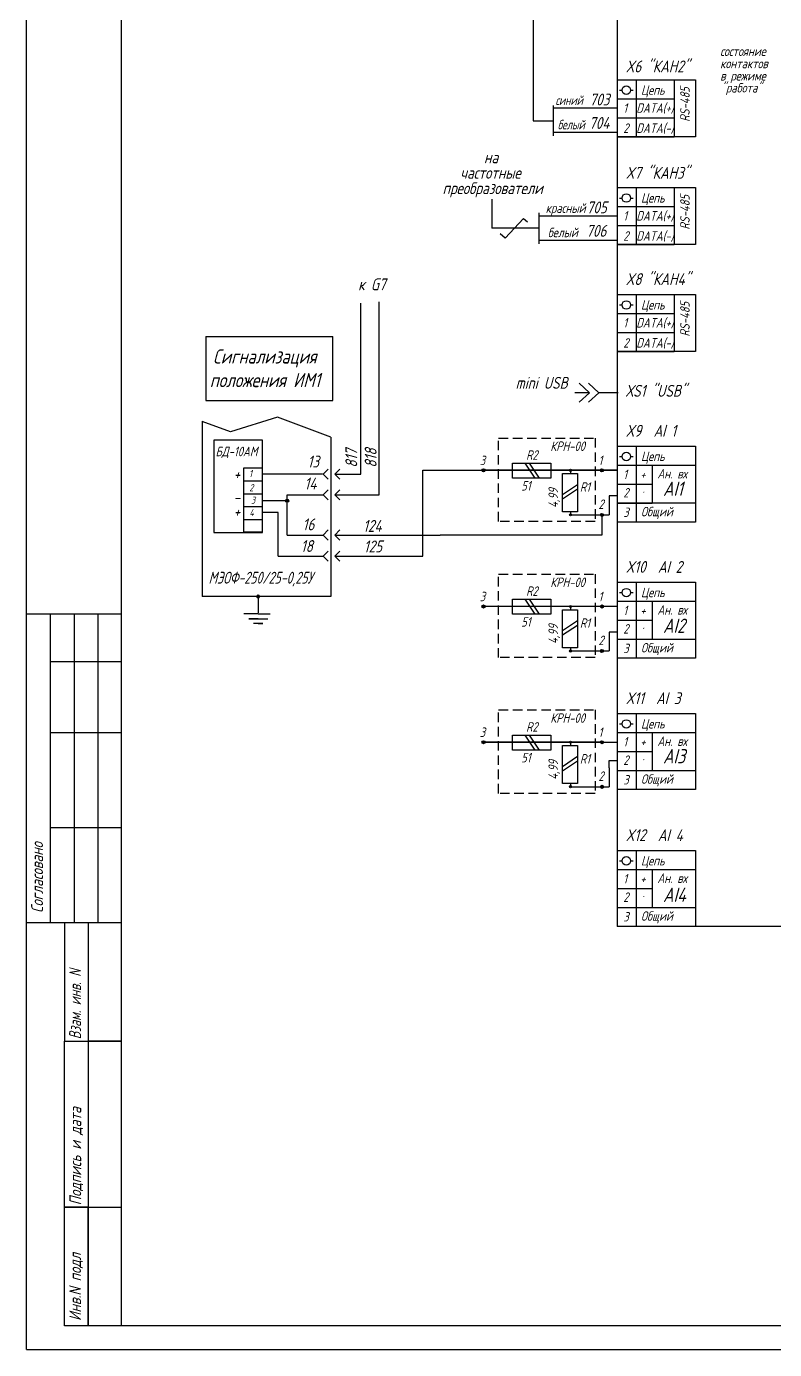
# Model space of a CAD drawing. Header units: millimetres. Extents: x 1348 to 2754, y -33 to 739.
# Drawn here: x 1348.1 to 1505.6, y -33.1 to 245.7 of the extents above; entities that cross this region are included whole.
import ezdxf

# ---------------------------------------------------------------- set-up
doc = ezdxf.new("R2010")
doc.units = ezdxf.units.MM
doc.linetypes.add('HIDDEN', pattern=[0.375, 0.25, -0.125])
doc.layers.add('MAIN', color=7, linetype='Continuous', lineweight=50)
doc.layers.add('АСУТП', color=7, linetype='Continuous')
doc.styles.add('ROMANC', font='GOST_A.TTF', dxfattribs={"height": 2.5})
doc.styles.get("Standard").update_dxf_attribs({"font": 'GOST_A.TTF', "oblique": 15})
doc.styles.add('АСУТП', font='GOST_A.TTF', dxfattribs={"oblique": 15})

msp = doc.modelspace()

# ---------------------------------------------------------------- hatches: boundary and pattern name
h = msp.add_hatch(color=256)
edge = h.paths.add_edge_path()
edge.add_arc((1444.33, 152.16), 0.327, 0, 360)
h = msp.add_hatch(color=256)
edge = h.paths.add_edge_path()
edge.add_arc((1469.26, 152.16), 0.327, 0, 360)
h = msp.add_hatch(color=256)
edge = h.paths.add_edge_path()
edge.add_arc((1402.99, 145.75), 0.327, 0, 360)
h = msp.add_hatch(color=256)
edge = h.paths.add_edge_path()
edge.add_arc((1469.26, 142.77), 0.327, 0, 360)
h = msp.add_hatch(color=256)
edge = h.paths.add_edge_path()
edge.add_arc((1469.26, 142.77), 0.327, 0, 360)
h = msp.add_hatch(color=256)
edge = h.paths.add_edge_path()
edge.add_arc((1444.33, 123.47), 0.327, 0, 360)
h = msp.add_hatch(color=256)
edge = h.paths.add_edge_path()
edge.add_arc((1469.26, 123.47), 0.327, 0, 360)
h = msp.add_hatch(color=256)
edge = h.paths.add_edge_path()
edge.add_arc((1469.26, 114.08), 0.327, 0, 360)
h = msp.add_hatch(color=256)
edge = h.paths.add_edge_path()
edge.add_arc((1444.33, 94.87), 0.327, 0, 360)
h = msp.add_hatch(color=256)
edge = h.paths.add_edge_path()
edge.add_arc((1469.26, 94.87), 0.327, 0, 360)
h = msp.add_hatch(color=256)
edge = h.paths.add_edge_path()
edge.add_arc((1469.26, 85.48), 0.327, 0, 360)

# ---------------------------------------------------------------- linework, layer by layer
at = {"color": 7, "linetype": 'Continuous'}
for p, q in [((1348.09, -33.09), (1348.09, 387.5)), ((1410.53, 151.38), (1411.6, 152.44)), ((1411.6, 150.32), (1410.53, 151.38)), ((1413.03, 151.38), (1414.1, 152.44)), ((1414.1, 150.32), (1413.03, 151.38)), ((1410.53, 147), (1411.6, 148.06)), ((1413.03, 147), (1414.1, 148.06)), ((1402.99, 147), (1410.53, 147)), ((1402.99, 138.53), (1402.99, 147)), ((1411.6, 145.94), (1410.53, 147)), ((1414.1, 145.94), (1413.03, 147)), ((1413.03, 147), (1422.39, 147)), ((1410.53, 138.53), (1411.6, 139.59)), ((1413.03, 138.53), (1414.1, 139.59)), ((1402.99, 138.53), (1410.53, 138.53)), ((1411.6, 137.47), (1410.53, 138.53)), ((1414.1, 137.47), (1413.03, 138.53)), ((1401.12, 134.09), (1410.53, 134.09)), ((1410.53, 134.09), (1411.6, 135.15)), ((1411.6, 133.03), (1410.53, 134.09)), ((1413.03, 134.09), (1414.1, 135.15)), ((1414.1, 133.03), (1413.03, 134.09)), ((1396.88, 125.65), (1396.88, 122.15)), ((1396.88, 121.9), (1393.88, 121.9)), ((1394.88, 120.9), (1398.88, 120.9)), ((1396.88, 120.9), (1394.88, 120.9)), ((1397.88, 119.9), (1395.88, 119.9)), ((1396.88, 121.9), (1399.38, 121.9)), ((1396.88, 119.9), (1397.88, 119.9))]:
    msp.add_line(p, q, dxfattribs=at)
at = {"color": 7}
for p, q in [((1348.09, -33.09), (1348.09, 387.5)), ((1452.72, 205.23), (1448.88, 201.09)), ((1452.72, 205.23), (1453.61, 204.49)), ((1448.88, 201.09), (1447.85, 201.98)), ((1466.61, 168.51), (1463.54, 168.51)), ((1472.65, 168.5), (1468.55, 168.5))]:
    msp.add_line(p, q, dxfattribs=at)
at = {"color": 7, "linetype": 'Continuous', "lineweight": 30}
for p, q in [((1368.09, -28.09), (1368.09, 382.5)), ((1385.05, 162.54), (1385.05, 125.56)), ((1387.55, 158.5), (1387.55, 139.09)), ((1397.8, 158.5), (1387.55, 158.5)), ((1397.8, 139.09), (1397.8, 158.5)), ((1387.55, 139.09), (1397.8, 139.09)), ((1937.71, -28.09), (1368.09, -28.09))]:
    msp.add_line(p, q, dxfattribs=at)
at = {"color": 7, "lineweight": 30}
for p, q in [((1472.49, 322.48), (1472.49, 56.06)), ((1472.97, 232.26), (1473.5, 232.26)), ((1475.3, 232.26), (1475.82, 232.26)), ((1472.97, 209.54), (1473.5, 209.54)), ((1475.3, 209.54), (1475.82, 209.54)), ((1472.97, 187), (1473.5, 187)), ((1475.3, 187), (1475.82, 187)), ((1472.97, 155.08), (1473.5, 155.08)), ((1475.3, 155.08), (1475.82, 155.08)), ((1472.97, 126.39), (1473.5, 126.39)), ((1475.3, 126.39), (1475.82, 126.39)), ((1472.97, 98.72), (1473.5, 98.72)), ((1475.3, 98.72), (1475.82, 98.72)), ((1472.97, 69.87), (1473.5, 69.87)), ((1475.3, 69.87), (1475.82, 69.87)), ((1522.79, 56.06), (1472.49, 56.06))]:
    msp.add_line(p, q, dxfattribs=at)
at = {"lineweight": 30}
for p, q in [((1454.79, 264.69), (1454.79, 225.81)), ((1454.79, 225.81), (1459.02, 225.81)), ((1412.16, 159.17), (1412.16, 125.56)), ((1450.46, 153.68), (1458.48, 153.68)), ((1450.46, 150.51), (1450.46, 153.68)), ((1455.19, 150.51), (1453.09, 153.68)), ((1456.12, 150.51), (1454.01, 153.68)), ((1458.48, 153.68), (1458.48, 150.51)), ((1460.98, 143.45), (1460.98, 151.47)), ((1460.98, 151.47), (1464.15, 151.47)), ((1464.15, 151.47), (1464.15, 143.45)), ((1458.48, 150.51), (1450.46, 150.51)), ((1464.15, 149.12), (1460.98, 147.01)), ((1464.15, 148.19), (1460.98, 146.08)), ((1464.15, 143.45), (1460.98, 143.45)), ((1412.16, 125.56), (1385.05, 125.56)), ((1450.46, 124.99), (1458.48, 124.99)), ((1450.46, 121.82), (1450.46, 124.99)), ((1455.19, 121.82), (1453.09, 124.99)), ((1456.12, 121.82), (1454.01, 124.99)), ((1458.48, 124.99), (1458.48, 121.82)), ((1460.98, 114.77), (1460.98, 122.79)), ((1460.98, 122.79), (1464.15, 122.79)), ((1464.15, 122.79), (1464.15, 114.77)), ((1458.48, 121.82), (1450.46, 121.82)), ((1464.15, 120.43), (1460.98, 118.32)), ((1464.15, 119.5), (1460.98, 117.4)), ((1464.15, 114.77), (1460.98, 114.77)), ((1450.46, 96.39), (1458.48, 96.39)), ((1450.46, 93.22), (1450.46, 96.39)), ((1455.19, 93.22), (1453.09, 96.39)), ((1456.12, 93.22), (1454.01, 96.39)), ((1458.48, 96.39), (1458.48, 93.22)), ((1458.48, 93.22), (1450.46, 93.22)), ((1460.98, 86.17), (1460.98, 94.19)), ((1460.98, 94.19), (1464.15, 94.19)), ((1464.15, 94.19), (1464.15, 86.17)), ((1464.15, 91.83), (1460.98, 89.72)), ((1464.15, 90.9), (1460.98, 88.8)), ((1464.15, 86.17), (1460.98, 86.17))]:
    msp.add_line(p, q, dxfattribs=at)
at = {"color": 7, "lineweight": 30, "ltscale": 0.5}
for p, q in [((1472.49, 234.45), (1488.96, 234.45)), ((1476.49, 234.45), (1476.49, 222.45)), ((1484.49, 234.45), (1484.49, 222.45)), ((1488.96, 234.45), (1488.96, 222.45)), ((1459.02, 229.06), (1459.02, 222.61)), ((1472.49, 230.45), (1484.49, 230.45)), ((1488.96, 222.45), (1472.49, 222.45)), ((1472.49, 211.73), (1488.96, 211.73)), ((1476.49, 211.73), (1476.49, 199.73)), ((1484.49, 211.73), (1484.49, 199.73)), ((1488.96, 211.73), (1488.96, 199.73)), ((1455.98, 206.44), (1455.98, 199.99)), ((1472.49, 207.73), (1484.49, 207.73)), ((1455.98, 203.19), (1446.11, 203.19)), ((1488.96, 199.73), (1472.49, 199.73)), ((1472.49, 189.2), (1488.96, 189.2)), ((1476.49, 189.2), (1476.49, 177.2)), ((1484.49, 189.2), (1484.49, 177.2)), ((1488.96, 189.2), (1488.96, 177.2)), ((1472.49, 185.2), (1484.49, 185.2)), ((1488.96, 177.2), (1472.49, 177.2)), ((1472.49, 157.27), (1488.96, 157.27)), ((1476.49, 157.27), (1476.49, 141.27)), ((1488.96, 157.27), (1488.96, 141.27)), ((1472.49, 153.27), (1488.96, 153.27)), ((1479.84, 153.27), (1479.84, 145.28)), ((1472.49, 145.28), (1488.96, 145.28)), ((1488.96, 141.27), (1472.49, 141.27)), ((1472.49, 128.58), (1488.96, 128.58)), ((1476.49, 128.58), (1476.49, 112.58)), ((1488.96, 128.58), (1488.96, 112.58)), ((1472.49, 124.58), (1488.96, 124.58)), ((1479.84, 124.58), (1479.84, 116.59)), ((1472.49, 116.59), (1488.96, 116.59)), ((1488.96, 112.58), (1472.49, 112.58)), ((1472.49, 100.92), (1488.96, 100.92)), ((1476.49, 100.92), (1476.49, 84.92)), ((1488.96, 100.92), (1488.96, 84.92)), ((1472.49, 96.92), (1488.96, 96.92)), ((1479.84, 96.92), (1479.84, 88.92)), ((1472.49, 88.92), (1488.96, 88.92)), ((1488.96, 84.92), (1472.49, 84.92)), ((1472.49, 72.06), (1488.96, 72.06)), ((1476.49, 72.06), (1476.49, 56.06)), ((1488.96, 72.06), (1488.96, 56.06)), ((1472.49, 68.06), (1488.96, 68.06)), ((1479.84, 68.06), (1479.84, 60.07)), ((1472.49, 60.07), (1488.96, 60.07)), ((1488.96, 56.06), (1472.49, 56.06))]:
    msp.add_line(p, q, dxfattribs=at)
at = {"color": 7, "ltscale": 0.5}
for p, q in [((1472.49, 228.45), (1459.02, 228.45)), ((1472.49, 226.45), (1484.49, 226.45)), ((1472.4, 223.32), (1459.02, 223.32)), ((1472.49, 222.45), (1484.49, 222.45)), ((1455.98, 206.34), (1455.98, 199.89)), ((1472.49, 205.73), (1455.98, 205.73)), ((1472.49, 203.73), (1484.49, 203.73)), ((1472.4, 200.6), (1455.98, 200.6)), ((1472.49, 199.73), (1484.49, 199.73)), ((1472.49, 181.2), (1484.49, 181.2)), ((1472.49, 177.2), (1484.49, 177.2)), ((1468.98, 152.16), (1458.48, 152.16)), ((1472.49, 152.16), (1469.53, 152.16)), ((1472.49, 149.27), (1479.84, 149.27)), ((1472.49, 146.76), (1470.82, 146.76)), ((1472.49, 145.27), (1479.84, 145.27)), ((1468.98, 123.48), (1458.48, 123.48)), ((1472.49, 123.48), (1469.53, 123.48)), ((1472.49, 120.58), (1479.84, 120.58)), ((1472.49, 118.08), (1470.82, 118.08)), ((1472.49, 116.58), (1479.84, 116.58)), ((1468.98, 94.88), (1458.48, 94.88)), ((1472.49, 92.92), (1479.84, 92.92)), ((1472.49, 88.92), (1479.84, 88.92)), ((1472.49, 64.06), (1479.84, 64.06)), ((1472.49, 60.06), (1479.84, 60.06))]:
    msp.add_line(p, q, dxfattribs=at)
for p, q in [((1418.53, 151.38), (1418.53, 187.41)), ((1422.39, 147), (1422.39, 187.67)), ((1385.88, 180.33), (1412.57, 180.33)), ((1385.88, 166.86), (1412.57, 166.86)), ((1391.05, 160.28), (1385.05, 162.48)), ((1400.95, 163.33), (1391.05, 160.28)), ((1412.16, 159.17), (1400.95, 163.33)), ((1397.8, 152.63), (1393.8, 152.63)), ((1393.8, 152.63), (1393.8, 139.09)), ((1410.41, 151.38), (1397.8, 151.38)), ((1413.03, 151.38), (1418.53, 151.38)), ((1431.53, 134.09), (1431.53, 152.16)), ((1431.53, 152.16), (1472.49, 152.16)), ((1458.48, 152.16), (1443.99, 152.16)), ((1462.64, 152.16), (1462.64, 151.47)), ((1397.8, 149.88), (1393.8, 149.88)), ((1397.8, 147.13), (1393.8, 147.13)), ((1402.99, 145.75), (1397.8, 145.75)), ((1470.82, 146.76), (1470.82, 142.78)), ((1397.8, 144.5), (1393.8, 144.5)), ((1401.12, 143.25), (1397.8, 143.25)), ((1401.12, 134.09), (1401.12, 143.25)), ((1462.64, 143.45), (1462.64, 142.78)), ((1462.64, 142.78), (1470.82, 142.78)), ((1469.26, 142.77), (1469.26, 138.73)), ((1469.26, 142.77), (1469.26, 138.53)), ((1397.8, 141.75), (1393.8, 141.75)), ((1397.8, 139.13), (1393.8, 139.13)), ((1397.8, 139.09), (1393.8, 139.09)), ((1413.03, 138.53), (1423.69, 138.53)), ((1423.69, 138.53), (1435.17, 138.53)), ((1469.26, 138.53), (1435.17, 138.53)), ((1413.03, 134.09), (1423.54, 134.09)), ((1423.54, 134.09), (1431.53, 134.09)), ((1458.48, 123.48), (1443.99, 123.48)), ((1462.64, 123.48), (1462.64, 122.79)), ((1470.82, 118.08), (1470.82, 114.1)), ((1462.64, 114.77), (1462.64, 114.1)), ((1462.64, 114.1), (1470.82, 114.1)), ((1458.48, 94.88), (1443.99, 94.88)), ((1444.01, 94.88), (1472.49, 94.88)), ((1462.64, 94.88), (1462.64, 94.19)), ((1470.82, 89.48), (1470.82, 90.99)), ((1470.82, 90.99), (1472.49, 90.99)), ((1470.82, 89.48), (1470.82, 85.5)), ((1462.64, 86.17), (1462.64, 85.5)), ((1462.64, 85.5), (1470.82, 85.5)), ((1348.09, -33.09), (1942.71, -33.09))]:
    msp.add_line(p, q)
at = {"linetype": 'Continuous'}
for p, q in [((1385.88, 180.33), (1385.88, 166.86)), ((1412.57, 166.86), (1412.57, 180.33))]:
    msp.add_line(p, q, dxfattribs=at)
at = {"color": 7, "lineweight": -3}
for p, q in [((1466.61, 168.51), (1464.44, 170.51)), ((1468.61, 168.51), (1466.44, 170.51)), ((1466.61, 168.51), (1464.44, 166.51)), ((1468.61, 168.51), (1466.44, 166.51))]:
    msp.add_line(p, q, dxfattribs=at)
at = {"linetype": 'HIDDEN', "ltscale": 8}
for points in [[(1447.51, 158.95), (1467.81, 158.95), (1467.81, 141.39), (1447.51, 141.39)], [(1447.51, 130.27), (1467.81, 130.27), (1467.81, 112.7), (1447.51, 112.7)], [(1447.51, 101.67), (1467.81, 101.67), (1467.81, 84.1), (1447.51, 84.1)]]:
    msp.add_lwpolyline(points, close=True, dxfattribs=at)
at = {"color": 7, "linetype": 'Continuous', "lineweight": 30}
for centre in [(1474.4, 232.26), (1474.4, 209.54), (1474.4, 187), (1474.4, 155.08), (1474.4, 126.39), (1474.4, 98.72), (1474.4, 69.87)]:
    msp.add_circle(centre, 0.9, dxfattribs=at)
for centre, radius in [((1444.33, 152.16), 0.327), ((1462.64, 152.16), 0.227), ((1469.26, 152.16), 0.327), ((1402.99, 145.75), 0.327), ((1462.64, 142.78), 0.227), ((1469.26, 142.77), 0.327), ((1469.26, 142.77), 0.327), ((1444.33, 123.47), 0.327), ((1462.64, 123.47), 0.227), ((1469.26, 123.47), 0.327), ((1462.64, 114.1), 0.227), ((1469.26, 114.08), 0.327), ((1444.33, 94.87), 0.327), ((1462.64, 94.87), 0.227), ((1469.26, 94.87), 0.327), ((1462.64, 85.5), 0.227), ((1469.26, 85.48), 0.327)]:
    msp.add_circle(centre, radius)
at = {"layer": 'MAIN', "color": 7, "linetype": 'Continuous', "lineweight": 30}
for p, q in [((1348.11, 121.91), (1368.11, 121.91)), ((1353.11, 121.91), (1353.11, 56.91)), ((1358.11, 121.91), (1358.11, 56.91)), ((1363.11, 121.91), (1363.11, 56.91)), ((1353.11, 111.91), (1368.11, 111.91)), ((1353.11, 96.91), (1368.11, 96.91)), ((1353.11, 76.91), (1368.11, 76.91)), ((1348.11, 56.91), (1368.11, 56.91)), ((1356.11, 56.91), (1356.11, 31.91)), ((1361.11, 56.91), (1361.11, -28.09)), ((1356.11, 31.91), (1368.11, 31.91)), ((1356.11, -28.09), (1356.11, 31.91)), ((1363.11, 31.91), (1361.11, 31.91)), ((1368.11, 31.91), (1363.11, 31.91)), ((1356.11, -3.09), (1368.11, -3.09)), ((1361.11, -3.09), (1356.11, -3.09)), ((1361.11, -28.09), (1361.11, -3.09)), ((1368.11, -28.09), (1356.11, -28.09))]:
    msp.add_line(p, q, dxfattribs=at)
at = {"layer": 'АСУТП', "color": 7, "lineweight": 30}
msp.add_line((1446.11, 209.28), (1446.11, 203.19), dxfattribs=at)
at = {"layer": 'АСУТП', "lineweight": 50, "ltscale": 0.5}
msp.add_circle((1396.88, 125.56), 0.208, dxfattribs=at)

# ---------------------------------------------------------------- texts
at = {"color": 7, "linetype": 'Continuous', "oblique": 15}
for s, height, p in [('состояние', 2, (1494.16, 239.46)), ('X6 "КАН2"', 2.5, (1474.26, 236.02)), ('контактов', 2, (1494.16, 236.88)), ('в режиме', 2, (1494.16, 234.29)), ('Цепь', 2, (1477.49, 231.29)), ('"работа"', 2, (1494.44, 231.77)), ('1', 2, (1473.75, 227.5)), ('DATA(+)', 2, (1476.49, 227.5)), ('2', 2, (1473.75, 223.26)), ('DATA(-)', 2, (1476.49, 223.26)), (' на  ', 2.5, (1443.15, 216.86)), ('частотные ', 2.5, (1439.45, 213.61)), ('X7 "КАН3"', 2.5, (1474.26, 213.58)), ('преобразователи', 2.5, (1435.7, 210.36)), ('Цепь', 2, (1477.49, 208.57)), ('1', 2, (1473.75, 204.78)), ('DATA(+)', 2, (1476.49, 204.78)), ('2', 2, (1473.75, 200.54)), ('DATA(-)', 2, (1476.49, 200.54)), ('X8 "КАН4"', 2.5, (1474.26, 191.2)), ('Цепь', 2, (1477.49, 186.04)), ('1', 2, (1473.75, 182.25)), ('DATA(+)', 2, (1476.49, 182.25)), ('2', 2, (1473.75, 178.01)), ('DATA(-)', 2, (1476.49, 178.01)), ('mini USB', 2.5, (1451.09, 169.34)), ('ХS1 "USB"', 2.5, (1474.26, 167.66)), ('X9  AI 1', 2.5, (1474.26, 159.25)), ('БД-10АМ', 2, (1387.89, 155.13)), (' R2', 2, (1452.27, 154.39)), ('КРН-00', 2, (1458.39, 156.24)), ('13', 2.5, (1407.27, 152.75)), ('3', 2, (1443.54, 153.26)), ('1', 2, (1468.53, 153.26)), ('Цепь', 2, (1477.49, 154.11)), ('+', 2.5, (1391.69, 150.13)), ('1', 1.5, (1394.96, 150.75)), ('14', 2.5, (1406.62, 148.13)), ('1', 2, (1473.75, 150.32)), ('+', 2, (1477.33, 150.32)), ('Ан. вх', 2, (1480.93, 150.44)), ('2', 1.5, (1395.01, 147.75)), ('51', 2, (1452.27, 147.9)), (' R1', 2, (1463.59, 147.65)), ('2', 2, (1473.75, 146.44)), ('AI1', 3, (1482.14, 146.78)), ('-', 2.5, (1391.68, 145.25)), ('3', 1.5, (1395.38, 145.13)), ('2', 2, (1468.53, 144.02)), ('.', 2, (1477.8, 147.42)), ('+', 2.5, (1391.69, 142.25)), ('4', 1.5, (1395.02, 142.5)), ('3', 2, (1473.75, 142.31)), ('Общий', 2, (1477.49, 142.46)), ('16', 2.5, (1406.23, 139.52)), ('124', 2.5, (1418.97, 139.2)), ('18', 2.5, (1405.86, 134.96)), ('125', 2.5, (1419.12, 134.88)), ('X10  AI 2', 2.5, (1474.26, 130.56)), ('КРН-00', 2, (1458.39, 127.56)), ('3', 2, (1443.54, 124.57)), (' R2', 2, (1452.27, 125.71)), ('1', 2, (1468.53, 124.57)), ('Цепь', 2, (1477.49, 125.43)), ('1', 2, (1473.75, 121.63)), ('+', 2, (1477.33, 121.63)), ('Ан. вх', 2, (1480.93, 121.76)), ('51', 2, (1452.27, 119.22)), (' R1', 2, (1463.59, 118.97)), ('AI2', 3, (1482.14, 117.92)), ('2', 2, (1468.53, 115.33)), ('2', 2, (1473.75, 117.76)), ('.', 2, (1477.8, 118.74)), ('3', 2, (1473.75, 113.63)), ('Общий', 2, (1477.49, 113.78)), ('X11  AI 3', 2.5, (1474.26, 102.89)), ('КРН-00', 2, (1458.39, 98.96)), ('3', 2, (1443.54, 95.97)), (' R2', 2, (1452.27, 97.1)), ('1', 2, (1468.53, 95.97)), ('Цепь', 2, (1477.49, 97.76)), ('1', 2, (1473.75, 93.97)), ('+', 2, (1477.33, 93.97)), ('Ан. вх', 2, (1480.93, 94.09)), ('51', 2, (1452.27, 90.62)), (' R1', 2, (1463.59, 90.37)), ('2', 2, (1473.75, 90.09)), ('AI3', 3, (1482.14, 90.43)), ('.', 2, (1477.8, 91.07)), ('2', 2, (1468.53, 86.73)), ('3', 2, (1473.75, 85.96)), ('Общий', 2, (1477.49, 86.11)), ('X12  AI 4', 2.5, (1474.26, 74.04)), ('Цепь', 2, (1477.49, 68.9)), ('1', 2, (1473.75, 65.11)), ('Ан. вх', 2, (1480.93, 65.23)), ('+', 2, (1477.33, 65.11)), ('AI4', 3, (1482.14, 61.22)), ('2', 2, (1473.75, 61.23)), ('.', 2, (1477.8, 62.22)), ('3', 2, (1473.75, 57.1)), ('Общий', 2, (1477.49, 57.25))]:
    msp.add_text(s, height=height, dxfattribs=at).set_placement(p)
for s, p in [('RS-485', (1487.74, 225.59)), ('RS-485', (1487.74, 202.87)), ('RS-485', (1487.74, 180.34)), ('4,99', (1460, 144.25)), ('4,99', (1460, 115.57)), ('4,99', (1460, 86.97))]:
    msp.add_text(s, height=2, rotation=90, dxfattribs=at).set_placement(p)
at = {"linetype": 'Continuous', "oblique": 15}
for s, height, p in [('к G7', 2.5, (1417.93, 190.1)), ('Сигнализация', 3, (1387.38, 174.66)), ('положения ИМ1', 3, (1386.69, 169.68))]:
    msp.add_text(s, height=height, dxfattribs=at).set_placement(p)
at = {"color": 7, "linetype": 'Continuous', "oblique": 15, "width": 0.9}
msp.add_text('МЭОФ-250/25-0,25У', height=2.5, dxfattribs=at).set_placement((1386.43, 128.29))
at = {"layer": 'MAIN', "color": 7, "linetype": 'Continuous', "lineweight": -3, "oblique": 15, "width": 0.9}
for s, p in [('синий', (1459.48, 229.13)), ('белый', (1459.94, 224))]:
    msp.add_text(s, height=2, dxfattribs=at).set_placement(p)
at = {"layer": 'MAIN', "color": 7, "linetype": 'Continuous', "lineweight": -3, "oblique": 15}
for s, p in [('красный ', (1457.41, 206.41)), ('белый', (1457.86, 201.28))]:
    msp.add_text(s, height=2, dxfattribs=at).set_placement(p)
for s, p in [('817', (1417.74, 152.72)), ('818', (1421.82, 152.72))]:
    msp.add_text(s, height=2.5, rotation=90, dxfattribs=at).set_placement(p)
at = {"layer": 'MAIN', "color": 7, "linetype": 'Continuous', "lineweight": -3, "style": 'ROMANC', "oblique": 15}
for s, p in [('Согласовано', (1351.58, 58.91)), ('Подпись и дата', (1359.63, -2.72)), ('Инв.N подл', (1359.58, -27.07))]:
    msp.add_text(s, height=2.5, rotation=90, dxfattribs=at).set_placement(p)
at = {"layer": 'MAIN', "color": 7, "linetype": 'Continuous', "lineweight": -3, "style": 'ROMANC', "oblique": 15, "width": 0.9}
msp.add_text('Взам. инв. N', height=2.5, rotation=90, dxfattribs=at).set_placement((1359.58, 32.28))
at = {"layer": 'АСУТП', "color": 7, "linetype": 'Continuous', "style": 'АСУТП', "oblique": 15}
for s, p in [('703', (1466.63, 229.04)), ('704', (1466.53, 224.1)), ('705', (1466.02, 206.31)), ('706', (1465.93, 201.38))]:
    msp.add_text(s, height=2.5, dxfattribs=at).set_placement(p)

doc.saveas('drawing.dxf')
